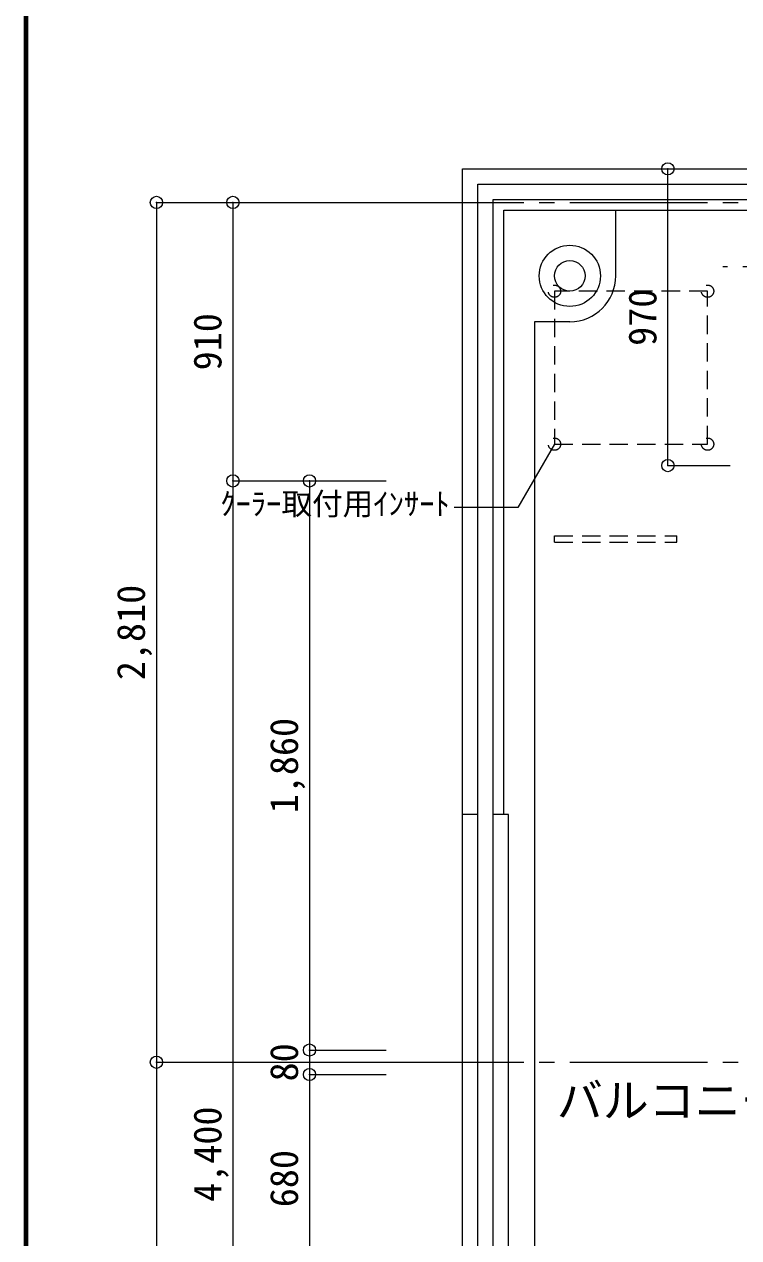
# Model space of a CAD drawing. Units: millimetres at full size, sheet at 1:50. Extents: x -9674 to 9699, y -6794 to 6791.
# Drawn here: x -9674 to -7341, y -54 to 3911 of the extents above; entities that cross this region are included whole.
import ezdxf
from ezdxf.enums import TextEntityAlignment as Align

# ---------------------------------------------------------------- set-up
doc = ezdxf.new("R2010")
doc.units = ezdxf.units.MM
doc.header["$LTSCALE"] = 50
doc.header["$PDMODE"] = 32
doc.header["$PDSIZE"] = 40
for name, pattern in [('CHAIN1', [8, 5, -1, 1, -1]), ('CHAIN2', [12, 9, -1, 1, -1]), ('DASHED1', [1.8, 1.2, -0.6])]:
    doc.linetypes.add(name, pattern=pattern)
for name, color, linetype, lineweight in [('0-0_図面枠', 7, 'Continuous', 9), ('1-0_芯', 2, 'DASHED1', 25), ('1-6_ﾊﾞﾙｺﾆｰ・階段', 4, 'Continuous', 9), ('1-7_その他', 7, 'DASHED1', 9), ('1-A_文字', 7, 'Continuous', 9), ('1-B_寸法', 7, 'Continuous', 9)]:
    doc.layers.add(name, color=color, linetype=linetype, lineweight=lineweight)
doc.styles.add('ＭＳ ゴシック', font='')
doc.styles.get('ＭＳ ゴシック').set_extended_font_data('MS Gothic')

msp = doc.modelspace()

# ---------------------------------------------------------------- linework, layer by layer
at = {"layer": '0-0_図面枠'}
for p, q in [((-9673.92, 6791.43), (-9673.92, -6793.93)), ((-9672.16, 6789.66), (-9672.16, -6792.16)), ((-9670.4, 6787.9), (-9670.4, -6790.4)), ((-9668.64, -6788.64), (-9668.64, 6786.14)), ((-9666.87, 6784.38), (-9666.87, -6786.88)), ((-9665.11, 6782.61), (-9665.11, -6785.11)), ((-9663.35, 6780.85), (-9663.35, -6783.35))]:
    msp.add_line(p, q, dxfattribs=at)
at = {"layer": '1-0_芯', "color": 7, "linetype": 'CHAIN2', "lineweight": 9}
for p, q in [((-8492.5, 3329.12), (8517.5, 3329.12)), ((-8492.5, 519.12), (3087.5, 519.12))]:
    msp.add_line(p, q, dxfattribs=at)
at = {"layer": '1-6_ﾊﾞﾙｺﾆｰ・階段', "color": 7}
for p, q in [((-8192.5, -2049.52), (-8192.5, 3389.12)), ((-8192.5, 3389.12), (-7292.5, 3389.12)), ((-8142.5, -2034.17), (-8142.5, 3339.12)), ((-8142.5, 3339.12), (-7292.5, 3339.12)), ((-8107.5, 1329.12), (-8107.5, 3304.12)), ((-8107.5, 3304.12), (-7292.5, 3304.12)), ((-8192.5, 1329.12), (-8242.5, 1329.12)), ((-8092.5, 1329.12), (-8142.5, 1329.12)), ((-8092.5, -1840.88), (-8092.5, 1329.12))]:
    msp.add_line(p, q, dxfattribs=at)
at = {"layer": '1-6_ﾊﾞﾙｺﾆｰ・階段'}
msp.add_line((-7742.5, 3089.12), (-7742.5, 3304.12), dxfattribs=at)
at = {"layer": '1-6_ﾊﾞﾙｺﾆｰ・階段', "color": 7}
msp.add_lwpolyline([(-8242.5, -2064.88), (-8242.5, 3439.12), (-7292.5, 3439.12)], dxfattribs=at)
at = {"layer": '1-6_ﾊﾞﾙｺﾆｰ・階段'}
msp.add_lwpolyline([(-7892.5, 2939.12), (-8007.5, 2939.12), (-8007.5, -1992.71)], dxfattribs=at)
msp.add_circle((-7892.5, 3089.12), 100, dxfattribs=at)
at = {"layer": '1-6_ﾊﾞﾙｺﾆｰ・階段', "color": 7}
msp.add_circle((-7892.5, 3089.12), 50, dxfattribs=at)
at = {"layer": '1-6_ﾊﾞﾙｺﾆｰ・階段'}
msp.add_arc((-7892.5, 3089.12), 150, 270, 0, dxfattribs=at)
at = {"layer": '1-7_その他', "linetype": 'CHAIN1'}
msp.add_line((-6577.5, 3119.12), (-7392.5, 3119.12), dxfattribs=at)
at = {"layer": '1-7_その他'}
for p, q in [((-7942.5, 3039.12), (-7942.5, 2539.12)), ((-7442.5, 3039.12), (-7942.5, 3039.12)), ((-7442.5, 2539.12), (-7442.5, 3039.12)), ((-7942.5, 2539.12), (-7442.5, 2539.12)), ((-7942.5, 2239.12), (-7542.5, 2239.12)), ((-7942.5, 2219.12), (-7942.5, 2239.12))]:
    msp.add_line(p, q, dxfattribs=at)
msp.add_lwpolyline([(-7942.5, 2219.12), (-7542.5, 2219.12), (-7542.5, 2239.12)], dxfattribs=at)
for centre in [(-7942.5, 3039.12), (-7442.5, 3039.12), (-7942.5, 2539.12), (-7442.5, 2539.12)]:
    msp.add_circle(centre, 20, dxfattribs=at)
at = {"layer": '1-A_文字'}
for p, q in [((-7942.5, 2539.12), (-8062.04, 2332.08)), ((-8062.04, 2332.08), (-8270.48, 2332.08))]:
    msp.add_line(p, q, dxfattribs=at)
at = {"layer": '1-B_寸法'}
for p, q in [((-7572.05, 2469.12), (-7572.05, 3439.12)), ((-9242.5, 3329.12), (-8492.5, 3329.12)), ((-9242.5, 3329.12), (-9242.5, 519.12)), ((-8992.5, 3329.12), (-8992.5, 2419.12)), ((-7572.05, 2469.12), (-7369.29, 2469.12)), ((-8992.5, 2419.12), (-8492.5, 2419.12)), ((-8992.5, 2419.12), (-8992.5, -1980.88)), ((-8742.5, 2419.12), (-8742.5, 559.12)), ((-8742.5, 559.12), (-8742.5, 479.12)), ((-8742.5, 559.12), (-8492.5, 559.12)), ((-9242.5, 519.12), (-8492.5, 519.12)), ((-9242.5, 519.12), (-9242.5, -2890.88)), ((-8742.5, 479.12), (-8742.5, -200.88)), ((-8742.5, 479.12), (-8492.5, 479.12))]:
    msp.add_line(p, q, dxfattribs=at)
at = {"layer": '1-B_寸法', "color": 3}
for p in [(-7572.05, 3439.12), (-9242.5, 3329.12), (-8992.5, 3329.12), (-7572.05, 2469.12), (-8992.5, 2419.12), (-8742.5, 2419.12), (-8742.5, 559.12), (-9242.5, 519.12), (-8742.5, 479.12)]:
    msp.add_point(p, dxfattribs=at)

# ---------------------------------------------------------------- texts
at = {"layer": '1-A_文字', "style": 'ＭＳ ゴシック'}
for s, height, p in [('ｸｰﾗｰ取付用ｲﾝｻｰﾄ', 73.31, (-9034.29, 2285.69)), ('バルコニー', 110, (-7934.87, 306.53))]:
    msp.add_text(s, height=height, dxfattribs=at).set_placement(p, align=Align.BOTTOM_LEFT)
at = {"layer": '1-B_寸法', "style": 'ＭＳ ゴシック'}
for s, p in [('970', (-7582.05, 2860.37)), ('910', (-9002.5, 2780.37)), ('2,810', (-9252.5, 1767.87)), ('1,860', (-8752.5, 1332.87)), ('80', (-8752.5, 456.62)), ('4,400', (-9002.5, 62.87)), ('680', (-8752.5, 45.37))]:
    msp.add_text(s, height=91.64, rotation=90, dxfattribs=at).set_placement(p, align=Align.BOTTOM_LEFT)

doc.saveas('drawing.dxf')
